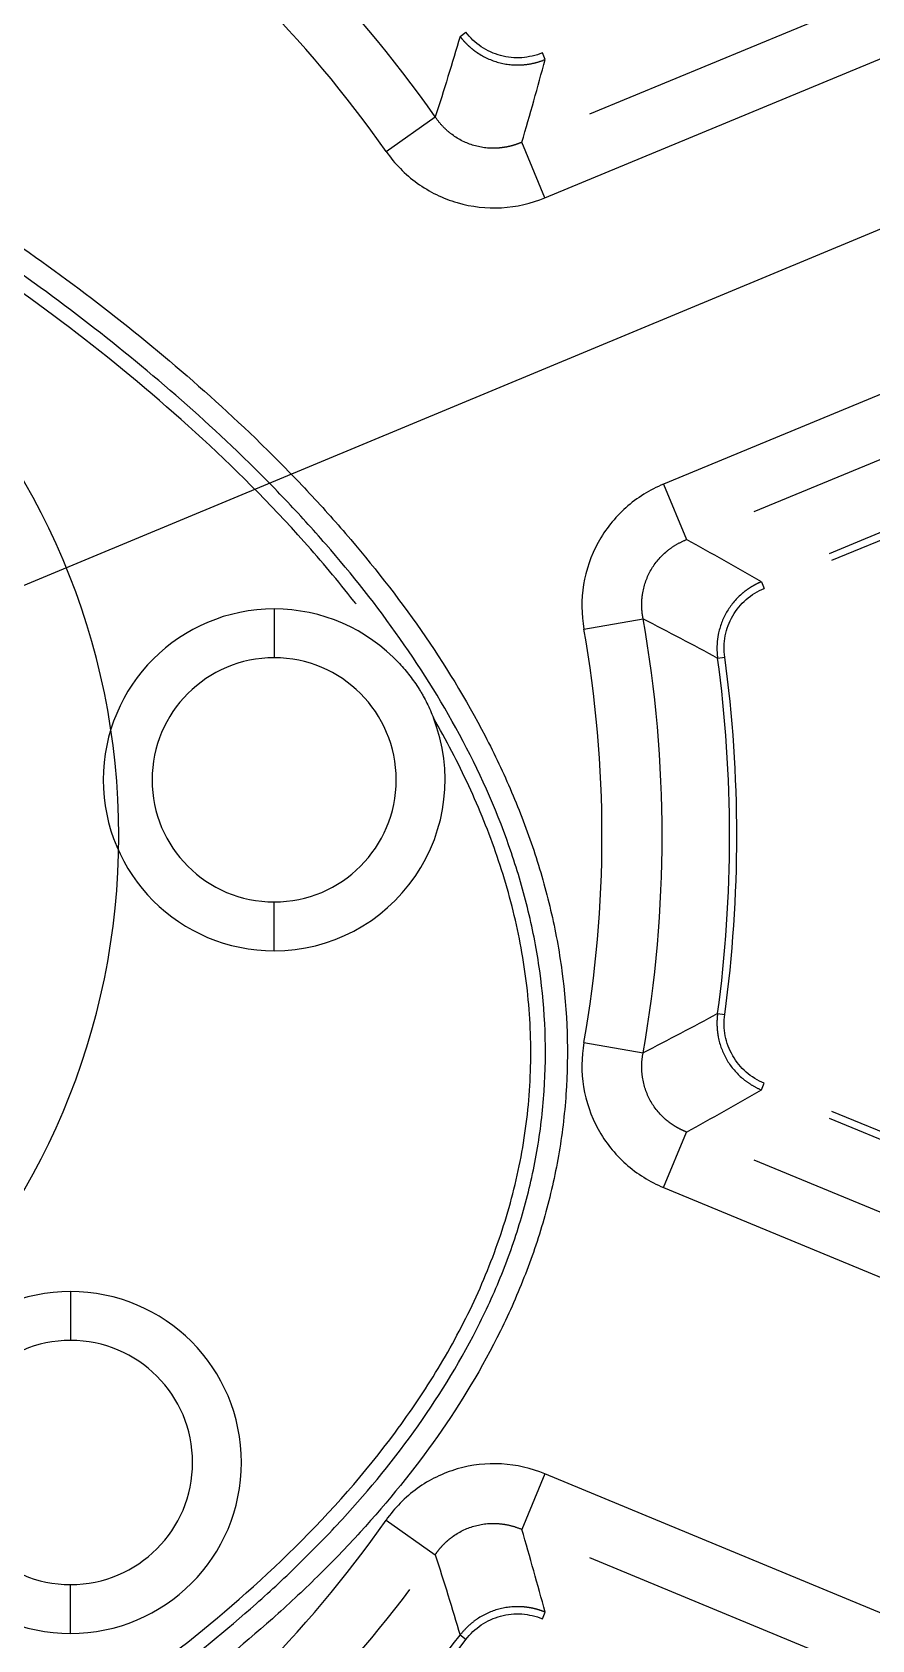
# Model space of a CAD drawing. Header units: millimetres. Extents: x 18 to 755, y 19 to 576.
# Drawn here: x 188.2 to 222.6, y 218.6 to 284.5 of the extents above; entities that cross this region are included whole.
import ezdxf

# ---------------------------------------------------------------- set-up
doc = ezdxf.new("R2010")
doc.units = ezdxf.units.MM
doc.layers.add('1', color=7, linetype='Continuous', true_color=0xffffff)

msp = doc.modelspace()

# ---------------------------------------------------------------- linework, layer by layer
at = {"layer": '1', "color": 7, "lineweight": -3}
for p, q in [((307.748, 311.649), (17.822, 191.071)), ((265.317, 303.572), (211.052, 281.096)), ((209.222, 277.673), (269.031, 302.446)), ((273.889, 290.716), (214.081, 265.944)), ((217.795, 264.817), (272.06, 287.294)), ((205.749, 284.276), (205.984, 284.455)), ((209.231, 283.335), (209.118, 283.608)), ((202.714, 279.569), (204.73, 280.982)), ((209.222, 277.673), (208.28, 279.948)), ((220.975, 262.821), (242.061, 271.555)), ((239.176, 270.679), (220.862, 263.094)), ((214.081, 265.944), (215.023, 263.669)), ((218.09, 261.946), (218.203, 261.673)), ((198.131, 260.829), (198.131, 258.829)), ((210.819, 260.001), (213.244, 260.428)), ((216.293, 258.818), (216.586, 258.858)), ((198.131, 246.829), (198.131, 248.829)), ((216.293, 244.255), (216.586, 244.215)), ((210.819, 243.073), (213.243, 242.646)), ((218.09, 241.128), (218.203, 241.401)), ((220.862, 239.979), (239.175, 232.393)), ((242.06, 231.518), (220.975, 240.252)), ((214.08, 237.13), (215.022, 239.404)), ((272.059, 215.778), (217.794, 238.256)), ((214.08, 237.13), (273.888, 212.355)), ((189.791, 232.869), (189.791, 230.869)), ((209.221, 225.4), (208.279, 223.126)), ((269.029, 200.626), (209.221, 225.4)), ((202.713, 223.505), (204.729, 222.092)), ((211.051, 221.978), (265.316, 199.499)), ((189.791, 218.869), (189.791, 220.869)), ((209.117, 219.465), (209.23, 219.738)), ((205.983, 218.619), (205.748, 218.798))]:
    msp.add_line(p, q, dxfattribs=at)
for centre, radius, start, end in [((162.711, 251.538), 136.863, 270, 90), ((162.711, 251.538), 129, 270, 90), ((162.711, 251.538), 95.586, 270, 90), ((162.711, 251.538), 94.686, 270, 90), ((162.711, 251.538), 94.086, 270, 90), ((162.711, 251.538), 80.914, 52.3649, 218.78955), ((162.711, 251.538), 80.914, 270, 38.78955), ((162.711, 251.538), 80.314, 270, 38.78955), ((162.711, 251.538), 79.414, 232.3649, 38.78955), ((162.711, 251.538), 51.309, 35.02041, 54.97774), ((162.711, 251.538), 48.847, 35.02041, 54.97774), ((162.711, 251.538), 29.056, 270, 90), ((198.131, 253.829), 7, 90, 270), ((198.131, 253.829), 7, 42.89223, 90), ((162.711, 251.538), 51.309, 350.02041, 9.97774), ((162.711, 251.538), 48.847, 350.02041, 9.97774), ((198.131, 253.829), 5, 90, 270), ((198.131, 253.829), 5, 270, 90), ((162.711, 251.538), 54.075, 352.2601, 7.73804), ((162.711, 251.538), 54.37, 352.2601, 7.73804), ((198.131, 253.829), 7, 270, 21.22778), ((189.791, 225.869), 7, 90, 270), ((189.791, 225.869), 7, 270, 90), ((189.791, 225.869), 5, 90, 270), ((189.791, 225.869), 5, 270, 90), ((162.711, 251.538), 48.847, 305.02041, 324.97774), ((162.711, 251.538), 51.309, 305.02041, 323.00321), ((162.711, 251.538), 54.075, 307.2601, 322.73804), ((162.711, 251.538), 54.37, 307.2601, 322.73804)]:
    msp.add_arc(centre, radius, start, end, dxfattribs=at)
for points in [[(205.749, 284.276), (205.423, 283.182), (205.084, 282.084), (204.73, 280.982)], [(208.28, 279.948), (208.611, 281.082), (208.927, 282.211), (209.231, 283.335)], [(218.09, 261.946), (217.08, 262.526), (216.059, 263.101), (215.023, 263.669)], [(213.244, 260.428), (214.272, 259.899), (215.289, 259.362), (216.293, 258.818)], [(216.293, 244.255), (215.288, 243.711), (214.272, 243.175), (213.243, 242.646)], [(215.022, 239.404), (216.058, 239.973), (217.08, 240.548), (218.09, 241.128)], [(209.23, 219.738), (208.926, 220.862), (208.61, 221.991), (208.279, 223.126)], [(204.729, 222.092), (205.083, 220.99), (205.422, 219.892), (205.748, 218.798)]]:
    msp.add_open_spline(points, degree=3, dxfattribs=at)
for points, knots in [([(205.749, 284.276), (205.754, 284.27), (205.764, 284.256), (205.78, 284.236), (205.795, 284.217), (205.811, 284.197), (205.827, 284.178), (205.843, 284.158), (205.86, 284.139), (205.876, 284.12), (205.893, 284.102), (205.909, 284.083), (205.926, 284.065), (205.943, 284.047), (205.96, 284.029), (205.977, 284.011), (205.994, 283.993), (206.012, 283.976), (206.029, 283.959), (206.047, 283.942), (206.064, 283.925), (206.082, 283.908), (206.1, 283.892), (206.117, 283.875), (206.135, 283.859), (206.153, 283.843), (206.172, 283.827), (206.19, 283.812), (206.208, 283.797), (206.226, 283.781), (206.245, 283.766), (206.263, 283.752), (206.281, 283.737), (206.3, 283.723), (206.319, 283.709), (206.337, 283.695), (206.356, 283.681), (206.375, 283.667), (206.393, 283.654), (206.412, 283.641), (206.431, 283.628), (206.511, 283.573), (206.656, 283.484), (206.873, 283.374), (207.096, 283.283), (207.325, 283.21), (207.559, 283.157), (207.798, 283.123), (208.041, 283.108), (208.22, 283.112), (208.333, 283.12), (208.382, 283.124), (208.431, 283.129), (208.48, 283.135), (208.529, 283.142), (208.579, 283.15), (208.629, 283.159), (208.679, 283.168), (208.729, 283.179), (208.779, 283.19), (208.829, 283.202), (208.88, 283.216), (208.93, 283.23), (208.98, 283.245), (209.031, 283.261), (209.081, 283.278), (209.131, 283.296), (209.181, 283.315), (209.214, 283.329), (209.231, 283.335)], [0, 0, 0, 0, 0.006529, 0.013047, 0.019555, 0.026051, 0.032536, 0.039009, 0.045469, 0.051917, 0.058352, 0.064774, 0.071182, 0.077576, 0.083955, 0.09032, 0.09667, 0.103004, 0.109323, 0.115626, 0.121912, 0.128181, 0.134434, 0.140669, 0.146886, 0.153086, 0.159267, 0.165429, 0.171573, 0.177697, 0.183801, 0.189886, 0.195951, 0.201995, 0.208019, 0.214022, 0.220003, 0.225963, 0.231901, 0.237817, 0.243711, 0.249582, 0.312525, 0.375222, 0.437468, 0.499068, 0.560676, 0.622939, 0.685659, 0.748632, 0.7611, 0.773669, 0.786336, 0.799098, 0.811953, 0.824897, 0.837929, 0.851045, 0.864243, 0.877519, 0.89087, 0.904293, 0.917785, 0.931343, 0.944963, 0.958642, 0.972377, 0.986164, 1, 1, 1, 1]), ([(209.118, 283.608), (208.846, 283.496), (208.561, 283.429), (207.977, 283.391), (207.687, 283.419), (207.122, 283.572), (206.858, 283.693), (206.372, 284.022), (206.162, 284.221), (205.984, 284.455)], [0, 0, 0, 0, 0.25, 0.25, 0.5, 0.5, 0.75, 0.75, 1, 1, 1, 1]), ([(208.28, 279.948), (208.272, 279.944), (208.256, 279.937), (208.231, 279.927), (208.207, 279.917), (208.183, 279.907), (208.158, 279.898), (208.134, 279.888), (208.109, 279.879), (208.084, 279.87), (208.06, 279.862), (208.035, 279.853), (208.011, 279.845), (207.986, 279.837), (207.962, 279.83), (207.937, 279.822), (207.912, 279.815), (207.888, 279.808), (207.863, 279.801), (207.839, 279.795), (207.814, 279.788), (207.79, 279.782), (207.765, 279.776), (207.741, 279.771), (207.717, 279.765), (207.692, 279.76), (207.668, 279.755), (207.644, 279.751), (207.619, 279.746), (207.595, 279.742), (207.571, 279.738), (207.547, 279.734), (207.523, 279.73), (207.499, 279.727), (207.476, 279.724), (207.452, 279.721), (207.428, 279.718), (207.404, 279.715), (207.381, 279.713), (207.357, 279.711), (207.334, 279.709), (207.234, 279.701), (207.057, 279.696), (206.804, 279.712), (206.556, 279.75), (206.314, 279.809), (206.078, 279.889), (205.848, 279.99), (205.627, 280.113), (205.473, 280.217), (205.379, 280.288), (205.34, 280.319), (205.301, 280.35), (205.262, 280.383), (205.223, 280.416), (205.185, 280.451), (205.147, 280.486), (205.11, 280.523), (205.073, 280.56), (205.036, 280.598), (205, 280.637), (204.964, 280.677), (204.929, 280.718), (204.894, 280.76), (204.86, 280.803), (204.826, 280.846), (204.794, 280.891), (204.761, 280.936), (204.74, 280.967), (204.73, 280.982)], [0, 0, 0, 0, 0.006624, 0.013234, 0.019828, 0.026406, 0.032968, 0.039514, 0.046044, 0.052556, 0.059051, 0.065528, 0.071988, 0.078428, 0.084851, 0.091254, 0.097638, 0.104002, 0.110346, 0.11667, 0.122973, 0.129255, 0.135516, 0.141756, 0.147973, 0.154169, 0.160342, 0.166492, 0.17262, 0.178724, 0.184804, 0.190861, 0.196894, 0.202902, 0.208885, 0.214844, 0.220778, 0.226686, 0.232568, 0.238425, 0.244255, 0.250059, 0.313368, 0.376237, 0.438495, 0.499985, 0.561512, 0.623798, 0.686682, 0.749996, 0.762246, 0.774611, 0.78709, 0.79968, 0.812377, 0.825181, 0.838088, 0.851096, 0.864201, 0.877402, 0.890695, 0.904077, 0.917546, 0.931098, 0.944731, 0.95844, 0.972224, 0.986078, 1, 1, 1, 1]), ([(202.714, 279.569), (203.068, 279.064), (203.494, 278.631), (204.494, 277.911), (205.041, 277.643), (206.225, 277.299), (206.829, 277.23), (208.06, 277.301), (208.653, 277.437), (209.222, 277.673)], [0, 0, 0, 0, 0.25, 0.25, 0.5, 0.5, 0.75, 0.75, 1, 1, 1, 1]), ([(185.755, 277.044), (188.564, 275.166), (191.271, 273.163), (195.128, 269.906), (196.379, 268.778), (198.193, 267.008), (198.788, 266.405), (199.947, 265.178), (200.511, 264.554), (202.158, 262.646), (203.192, 261.326), (205.106, 258.572), (205.987, 257.138), (207.161, 254.876), (207.525, 254.108), (208.191, 252.548), (208.494, 251.753), (209.029, 250.141), (209.261, 249.325), (209.649, 247.671), (209.804, 246.835), (210.142, 244.328), (210.201, 242.648), (210.054, 240.536), (210.014, 240.111), (209.911, 239.269), (209.848, 238.851), (209.631, 237.605), (209.444, 236.786), (208.991, 235.17), (208.725, 234.373), (208.269, 233.194), (208.108, 232.803), (207.767, 232.027), (207.587, 231.641), (206.652, 229.744), (205.785, 228.309), (203.858, 225.57), (202.799, 224.266), (201.089, 222.393), (200.501, 221.784), (199.299, 220.603), (198.684, 220.029), (196.802, 218.35), (195.497, 217.291), (192.806, 215.268), (191.418, 214.304), (190.001, 213.385)], [0, 0, 0, 0, 0.125, 0.125, 0.1875, 0.1875, 0.21875, 0.21875, 0.25, 0.25, 0.3125, 0.3125, 0.375, 0.375, 0.40625, 0.40625, 0.4375, 0.4375, 0.46875, 0.46875, 0.5, 0.5, 0.5625, 0.5625, 0.578125, 0.578125, 0.59375, 0.59375, 0.625, 0.625, 0.65625, 0.65625, 0.671875, 0.671875, 0.6875, 0.6875, 0.75, 0.75, 0.8125, 0.8125, 0.84375, 0.84375, 0.875, 0.875, 0.9375, 0.9375, 1, 1, 1, 1]), ([(189.511, 214.14), (190.897, 215.039), (192.255, 215.981), (194.888, 217.957), (196.165, 218.992), (198.009, 220.63), (198.611, 221.191), (199.789, 222.344), (200.365, 222.937), (202.042, 224.765), (203.081, 226.038), (204.973, 228.712), (205.826, 230.113), (206.928, 232.336), (207.266, 233.098), (207.863, 234.635), (208.124, 235.415), (208.568, 236.995), (208.751, 237.796), (208.963, 239.015), (209.023, 239.424), (209.123, 240.248), (209.162, 240.663), (209.301, 242.729), (209.236, 244.372), (208.893, 246.823), (208.736, 247.641), (208.347, 249.256), (208.115, 250.052), (207.314, 252.413), (206.644, 253.938), (205.097, 256.875), (204.228, 258.272), (202.342, 260.956), (201.325, 262.242), (199.707, 264.103), (199.153, 264.712), (198.015, 265.908), (197.432, 266.496), (195.653, 268.222), (194.427, 269.323), (190.651, 272.502), (188.002, 274.46), (185.254, 276.296)], [0, 0, 0, 0, 0.0625, 0.0625, 0.125, 0.125, 0.15625, 0.15625, 0.1875, 0.1875, 0.25, 0.25, 0.3125, 0.3125, 0.34375, 0.34375, 0.375, 0.375, 0.40625, 0.40625, 0.421875, 0.421875, 0.4375, 0.4375, 0.5, 0.5, 0.53125, 0.53125, 0.5625, 0.5625, 0.625, 0.625, 0.6875, 0.6875, 0.75, 0.75, 0.78125, 0.78125, 0.8125, 0.8125, 0.875, 0.875, 1, 1, 1, 1]), ([(201.497, 261.022), (201.463, 261.064), (201.43, 261.107), (200.746, 261.979), (200.068, 262.787), (197.963, 265.15), (196.468, 266.641), (193.35, 269.482), (191.726, 270.831), (188.389, 273.402), (186.674, 274.625), (184.921, 275.797)], [0, 0, 0, 0, 0.007286, 0.007286, 0.149102, 0.149102, 0.432735, 0.432735, 0.716367, 0.716367, 1, 1, 1, 1]), ([(214.081, 265.944), (213.511, 265.708), (212.996, 265.386), (212.075, 264.565), (211.696, 264.089), (211.103, 263.008), (210.905, 262.433), (210.707, 261.216), (210.712, 260.608), (210.819, 260.001)], [0, 0, 0, 0, 0.25, 0.25, 0.5, 0.5, 0.75, 0.75, 1, 1, 1, 1]), ([(213.244, 260.428), (213.242, 260.436), (213.239, 260.454), (213.234, 260.48), (213.229, 260.506), (213.225, 260.532), (213.221, 260.558), (213.217, 260.584), (213.214, 260.61), (213.21, 260.635), (213.207, 260.661), (213.204, 260.687), (213.202, 260.713), (213.199, 260.739), (213.197, 260.764), (213.195, 260.79), (213.193, 260.815), (213.192, 260.841), (213.191, 260.866), (213.19, 260.892), (213.189, 260.917), (213.188, 260.942), (213.188, 260.967), (213.188, 260.992), (213.188, 261.017), (213.188, 261.042), (213.188, 261.067), (213.189, 261.092), (213.19, 261.116), (213.191, 261.141), (213.192, 261.165), (213.193, 261.189), (213.195, 261.214), (213.197, 261.238), (213.199, 261.262), (213.201, 261.286), (213.204, 261.309), (213.206, 261.333), (213.209, 261.356), (213.212, 261.38), (213.215, 261.403), (213.229, 261.502), (213.263, 261.676), (213.333, 261.92), (213.424, 262.154), (213.534, 262.377), (213.663, 262.59), (213.812, 262.792), (213.98, 262.982), (214.115, 263.11), (214.205, 263.186), (214.243, 263.218), (214.282, 263.249), (214.323, 263.28), (214.364, 263.31), (214.406, 263.34), (214.448, 263.369), (214.492, 263.398), (214.536, 263.426), (214.582, 263.453), (214.628, 263.48), (214.675, 263.507), (214.722, 263.532), (214.771, 263.557), (214.82, 263.581), (214.869, 263.604), (214.92, 263.627), (214.971, 263.648), (215.005, 263.662), (215.023, 263.669)], [0, 0, 0, 0, 0.006622, 0.013229, 0.019821, 0.026397, 0.032958, 0.039502, 0.04603, 0.052541, 0.059034, 0.06551, 0.071969, 0.078408, 0.08483, 0.091232, 0.097615, 0.103979, 0.110323, 0.116647, 0.12295, 0.129232, 0.135493, 0.141733, 0.147951, 0.154147, 0.160321, 0.166472, 0.1726, 0.178705, 0.184786, 0.190844, 0.196878, 0.202887, 0.208872, 0.214832, 0.220767, 0.226677, 0.232562, 0.23842, 0.244253, 0.250059, 0.313341, 0.376201, 0.438468, 0.499984, 0.561485, 0.623762, 0.686655, 0.749995, 0.762241, 0.774603, 0.787078, 0.799664, 0.81236, 0.825161, 0.838067, 0.851073, 0.864178, 0.877379, 0.890672, 0.904055, 0.917526, 0.93108, 0.944715, 0.958428, 0.972215, 0.986073, 1, 1, 1, 1]), ([(218.09, 261.946), (218.082, 261.942), (218.067, 261.936), (218.044, 261.926), (218.02, 261.916), (217.997, 261.905), (217.975, 261.895), (217.952, 261.884), (217.929, 261.873), (217.907, 261.862), (217.885, 261.851), (217.862, 261.84), (217.84, 261.828), (217.819, 261.816), (217.797, 261.804), (217.775, 261.792), (217.754, 261.78), (217.733, 261.768), (217.711, 261.756), (217.691, 261.743), (217.67, 261.73), (217.649, 261.717), (217.629, 261.704), (217.608, 261.691), (217.588, 261.678), (217.568, 261.665), (217.548, 261.651), (217.529, 261.638), (217.509, 261.624), (217.49, 261.61), (217.471, 261.596), (217.452, 261.582), (217.433, 261.568), (217.414, 261.554), (217.396, 261.539), (217.378, 261.525), (217.36, 261.51), (217.342, 261.496), (217.324, 261.481), (217.306, 261.466), (217.289, 261.451), (217.216, 261.388), (217.093, 261.27), (216.931, 261.089), (216.786, 260.896), (216.658, 260.693), (216.547, 260.48), (216.452, 260.258), (216.376, 260.027), (216.335, 259.853), (216.313, 259.741), (216.305, 259.693), (216.298, 259.644), (216.291, 259.595), (216.285, 259.546), (216.28, 259.496), (216.276, 259.446), (216.272, 259.395), (216.269, 259.344), (216.268, 259.292), (216.267, 259.24), (216.267, 259.188), (216.268, 259.136), (216.269, 259.083), (216.272, 259.031), (216.276, 258.978), (216.281, 258.925), (216.286, 258.872), (216.291, 258.836), (216.293, 258.818)], [0, 0, 0, 0, 0.00653, 0.013049, 0.019558, 0.026055, 0.032541, 0.039014, 0.045476, 0.051924, 0.05836, 0.064782, 0.071191, 0.077585, 0.083965, 0.09033, 0.09668, 0.103015, 0.109334, 0.115637, 0.121923, 0.128192, 0.134445, 0.14068, 0.146897, 0.153096, 0.159277, 0.165439, 0.171582, 0.177706, 0.18381, 0.189894, 0.195958, 0.202002, 0.208025, 0.214027, 0.220007, 0.225966, 0.231904, 0.237819, 0.243712, 0.249582, 0.312536, 0.375236, 0.437479, 0.499068, 0.560687, 0.622954, 0.68567, 0.748632, 0.761102, 0.773673, 0.786341, 0.799105, 0.811961, 0.824907, 0.837939, 0.851056, 0.864254, 0.87753, 0.890881, 0.904303, 0.917795, 0.931352, 0.944971, 0.958648, 0.972381, 0.986166, 1, 1, 1, 1]), ([(216.586, 258.858), (216.546, 259.149), (216.554, 259.442), (216.666, 260.016), (216.767, 260.29), (217.059, 260.797), (217.244, 261.022), (217.685, 261.408), (217.932, 261.56), (218.203, 261.673)], [0, 0, 0, 0, 0.25, 0.25, 0.5, 0.5, 0.75, 0.75, 1, 1, 1, 1]), ([(203.259, 258.593), (203.41, 258.431), (203.554, 258.264), (203.756, 258.003), (203.822, 257.915), (203.948, 257.734), (204.009, 257.642), (204.098, 257.501), (204.126, 257.454), (204.183, 257.359), (204.21, 257.311), (204.29, 257.166), (204.342, 257.069), (204.488, 256.772), (204.576, 256.57), (204.656, 256.364)], [0, 0, 0, 0, 0.25, 0.25, 0.375, 0.375, 0.5, 0.5, 0.5625, 0.5625, 0.625, 0.625, 0.75, 0.75, 1, 1, 1, 1]), ([(189.184, 214.643), (190.937, 215.78), (192.643, 216.985), (195.926, 219.56), (197.507, 220.933), (200.467, 223.867), (201.856, 225.436), (203.721, 227.955), (204.305, 228.822), (205.384, 230.61), (205.88, 231.533), (206.761, 233.425), (207.148, 234.4), (207.793, 236.374), (208.052, 237.376), (208.34, 238.903), (208.419, 239.415), (208.542, 240.449), (208.587, 240.972), (208.666, 242.537), (208.647, 243.58), (208.471, 245.664), (208.314, 246.693), (207.878, 248.716), (207.599, 249.711), (206.93, 251.673), (206.538, 252.643), (205.662, 254.537), (205.179, 255.46), (204.656, 256.364)], [0, 0, 0, 0, 0.125, 0.125, 0.25, 0.25, 0.375, 0.375, 0.4375, 0.4375, 0.5, 0.5, 0.5625, 0.5625, 0.625, 0.625, 0.65625, 0.65625, 0.6875, 0.6875, 0.75, 0.75, 0.8125, 0.8125, 0.875, 0.875, 0.9375, 0.9375, 1, 1, 1, 1]), ([(216.293, 244.255), (216.292, 244.247), (216.29, 244.23), (216.287, 244.205), (216.284, 244.18), (216.281, 244.155), (216.279, 244.13), (216.277, 244.105), (216.275, 244.08), (216.273, 244.055), (216.271, 244.03), (216.27, 244.005), (216.269, 243.98), (216.268, 243.955), (216.267, 243.931), (216.267, 243.906), (216.267, 243.881), (216.266, 243.857), (216.267, 243.832), (216.267, 243.808), (216.267, 243.783), (216.268, 243.759), (216.269, 243.735), (216.27, 243.711), (216.271, 243.687), (216.273, 243.663), (216.275, 243.639), (216.276, 243.615), (216.278, 243.591), (216.281, 243.567), (216.283, 243.544), (216.286, 243.52), (216.288, 243.497), (216.291, 243.474), (216.295, 243.451), (216.298, 243.428), (216.301, 243.405), (216.305, 243.382), (216.309, 243.359), (216.313, 243.336), (216.317, 243.314), (216.335, 243.219), (216.374, 243.053), (216.45, 242.822), (216.543, 242.6), (216.654, 242.387), (216.782, 242.183), (216.926, 241.99), (217.088, 241.808), (217.217, 241.684), (217.303, 241.61), (217.34, 241.578), (217.378, 241.548), (217.417, 241.517), (217.457, 241.487), (217.498, 241.457), (217.539, 241.428), (217.581, 241.4), (217.624, 241.372), (217.668, 241.344), (217.712, 241.317), (217.757, 241.291), (217.802, 241.266), (217.849, 241.241), (217.896, 241.217), (217.943, 241.193), (217.992, 241.17), (218.04, 241.148), (218.073, 241.135), (218.09, 241.128)], [0, 0, 0, 0, 0.006529, 0.013047, 0.019555, 0.026051, 0.032536, 0.039009, 0.045469, 0.051917, 0.058352, 0.064774, 0.071182, 0.077576, 0.083955, 0.09032, 0.09667, 0.103004, 0.109323, 0.115626, 0.121912, 0.128181, 0.134434, 0.140669, 0.146886, 0.153086, 0.159267, 0.165429, 0.171573, 0.177697, 0.183801, 0.189886, 0.195951, 0.201995, 0.208019, 0.214022, 0.220003, 0.225963, 0.231901, 0.237817, 0.243711, 0.249582, 0.312525, 0.375222, 0.437468, 0.499068, 0.560676, 0.622939, 0.685659, 0.748632, 0.7611, 0.773669, 0.786336, 0.799098, 0.811953, 0.824897, 0.837929, 0.851045, 0.864243, 0.877519, 0.89087, 0.904293, 0.917785, 0.931343, 0.944963, 0.958642, 0.972377, 0.986164, 1, 1, 1, 1]), ([(218.203, 241.401), (217.931, 241.513), (217.683, 241.667), (217.243, 242.053), (217.058, 242.278), (216.766, 242.786), (216.665, 243.059), (216.554, 243.635), (216.546, 243.924), (216.586, 244.215)], [0, 0, 0, 0, 0.25, 0.25, 0.5, 0.5, 0.75, 0.75, 1, 1, 1, 1]), ([(210.819, 243.073), (210.712, 242.465), (210.707, 241.858), (210.905, 240.641), (211.102, 240.065), (211.696, 238.984), (212.075, 238.509), (212.995, 237.688), (213.511, 237.366), (214.08, 237.13)], [0, 0, 0, 0, 0.25, 0.25, 0.5, 0.5, 0.75, 0.75, 1, 1, 1, 1]), ([(215.022, 239.404), (215.014, 239.408), (214.998, 239.414), (214.973, 239.424), (214.949, 239.434), (214.925, 239.445), (214.9, 239.455), (214.877, 239.466), (214.853, 239.477), (214.829, 239.488), (214.806, 239.499), (214.782, 239.511), (214.759, 239.522), (214.736, 239.534), (214.713, 239.546), (214.691, 239.558), (214.668, 239.57), (214.646, 239.583), (214.624, 239.595), (214.602, 239.608), (214.58, 239.621), (214.558, 239.634), (214.537, 239.647), (214.516, 239.66), (214.495, 239.674), (214.474, 239.687), (214.453, 239.701), (214.433, 239.715), (214.412, 239.729), (214.392, 239.743), (214.372, 239.757), (214.353, 239.771), (214.333, 239.786), (214.314, 239.8), (214.295, 239.815), (214.276, 239.829), (214.257, 239.844), (214.239, 239.859), (214.22, 239.874), (214.202, 239.889), (214.184, 239.904), (214.108, 239.97), (213.979, 240.092), (213.812, 240.281), (213.663, 240.483), (213.534, 240.696), (213.423, 240.92), (213.333, 241.154), (213.263, 241.397), (213.227, 241.58), (213.211, 241.697), (213.205, 241.746), (213.2, 241.796), (213.196, 241.846), (213.192, 241.897), (213.19, 241.948), (213.188, 242), (213.187, 242.053), (213.187, 242.105), (213.188, 242.158), (213.19, 242.211), (213.193, 242.265), (213.197, 242.319), (213.202, 242.373), (213.209, 242.427), (213.216, 242.482), (213.224, 242.536), (213.233, 242.591), (213.24, 242.628), (213.243, 242.646)], [0, 0, 0, 0, 0.006624, 0.013234, 0.019828, 0.026406, 0.032968, 0.039514, 0.046044, 0.052556, 0.059051, 0.065528, 0.071988, 0.078428, 0.084851, 0.091254, 0.097638, 0.104002, 0.110346, 0.11667, 0.122973, 0.129255, 0.135516, 0.141756, 0.147973, 0.154169, 0.160342, 0.166492, 0.17262, 0.178724, 0.184804, 0.190861, 0.196894, 0.202902, 0.208885, 0.214844, 0.220778, 0.226686, 0.232568, 0.238425, 0.244255, 0.250059, 0.313368, 0.376237, 0.438495, 0.499985, 0.561512, 0.623798, 0.686682, 0.749996, 0.762246, 0.774611, 0.78709, 0.79968, 0.812377, 0.825181, 0.838088, 0.851096, 0.864201, 0.877402, 0.890695, 0.904077, 0.917546, 0.931098, 0.944731, 0.95844, 0.972224, 0.986078, 1, 1, 1, 1]), ([(209.221, 225.4), (208.652, 225.636), (208.06, 225.773), (206.829, 225.843), (206.224, 225.775), (205.04, 225.43), (204.494, 225.164), (203.493, 224.443), (203.067, 224.01), (202.713, 223.505)], [0, 0, 0, 0, 0.25, 0.25, 0.5, 0.5, 0.75, 0.75, 1, 1, 1, 1]), ([(204.729, 222.092), (204.734, 222.099), (204.744, 222.114), (204.759, 222.135), (204.774, 222.157), (204.79, 222.178), (204.805, 222.2), (204.821, 222.221), (204.837, 222.242), (204.852, 222.262), (204.869, 222.283), (204.885, 222.303), (204.901, 222.323), (204.918, 222.343), (204.934, 222.363), (204.951, 222.382), (204.968, 222.401), (204.985, 222.421), (205.002, 222.439), (205.019, 222.458), (205.036, 222.477), (205.054, 222.495), (205.071, 222.513), (205.089, 222.531), (205.106, 222.548), (205.124, 222.566), (205.142, 222.583), (205.16, 222.6), (205.178, 222.617), (205.196, 222.633), (205.214, 222.65), (205.232, 222.666), (205.251, 222.682), (205.269, 222.697), (205.287, 222.713), (205.306, 222.728), (205.324, 222.743), (205.343, 222.758), (205.361, 222.773), (205.38, 222.787), (205.399, 222.801), (205.479, 222.862), (205.626, 222.961), (205.847, 223.083), (206.077, 223.185), (206.313, 223.265), (206.555, 223.324), (206.803, 223.362), (207.056, 223.377), (207.242, 223.372), (207.359, 223.363), (207.409, 223.358), (207.459, 223.352), (207.509, 223.346), (207.559, 223.338), (207.61, 223.329), (207.661, 223.32), (207.712, 223.309), (207.763, 223.298), (207.815, 223.285), (207.866, 223.272), (207.918, 223.257), (207.97, 223.241), (208.022, 223.225), (208.073, 223.207), (208.125, 223.188), (208.177, 223.169), (208.228, 223.148), (208.262, 223.133), (208.279, 223.126)], [0, 0, 0, 0, 0.006622, 0.013229, 0.019821, 0.026397, 0.032958, 0.039502, 0.04603, 0.052541, 0.059034, 0.06551, 0.071969, 0.078408, 0.08483, 0.091232, 0.097615, 0.103979, 0.110323, 0.116647, 0.12295, 0.129232, 0.135493, 0.141733, 0.147951, 0.154147, 0.160321, 0.166472, 0.1726, 0.178705, 0.184786, 0.190844, 0.196878, 0.202887, 0.208872, 0.214832, 0.220767, 0.226677, 0.232562, 0.23842, 0.244253, 0.250059, 0.313341, 0.376201, 0.438468, 0.499984, 0.561485, 0.623762, 0.686655, 0.749995, 0.762241, 0.774603, 0.787078, 0.799664, 0.81236, 0.825161, 0.838067, 0.851073, 0.864178, 0.877379, 0.890672, 0.904055, 0.917526, 0.93108, 0.944715, 0.958428, 0.972215, 0.986073, 1, 1, 1, 1]), ([(209.23, 219.738), (209.222, 219.741), (209.206, 219.748), (209.183, 219.757), (209.159, 219.766), (209.136, 219.775), (209.112, 219.784), (209.088, 219.792), (209.065, 219.801), (209.041, 219.809), (209.017, 219.816), (208.994, 219.824), (208.97, 219.831), (208.946, 219.839), (208.922, 219.846), (208.899, 219.852), (208.875, 219.859), (208.851, 219.865), (208.827, 219.871), (208.804, 219.877), (208.78, 219.883), (208.756, 219.889), (208.733, 219.894), (208.709, 219.899), (208.685, 219.904), (208.662, 219.909), (208.638, 219.913), (208.615, 219.917), (208.591, 219.921), (208.568, 219.925), (208.544, 219.929), (208.521, 219.932), (208.498, 219.936), (208.474, 219.939), (208.451, 219.942), (208.428, 219.944), (208.405, 219.947), (208.382, 219.949), (208.359, 219.951), (208.336, 219.953), (208.314, 219.955), (208.217, 219.962), (208.047, 219.966), (207.804, 219.952), (207.565, 219.918), (207.331, 219.865), (207.102, 219.793), (206.878, 219.703), (206.661, 219.593), (206.508, 219.5), (206.414, 219.436), (206.374, 219.407), (206.335, 219.378), (206.295, 219.348), (206.256, 219.318), (206.217, 219.286), (206.179, 219.253), (206.14, 219.22), (206.102, 219.186), (206.065, 219.151), (206.027, 219.115), (205.99, 219.078), (205.954, 219.04), (205.918, 219.002), (205.883, 218.962), (205.848, 218.922), (205.814, 218.882), (205.78, 218.84), (205.758, 218.812), (205.748, 218.798)], [0, 0, 0, 0, 0.00653, 0.013049, 0.019558, 0.026055, 0.032541, 0.039014, 0.045476, 0.051924, 0.05836, 0.064782, 0.071191, 0.077585, 0.083965, 0.09033, 0.09668, 0.103015, 0.109334, 0.115637, 0.121923, 0.128192, 0.134445, 0.14068, 0.146897, 0.153096, 0.159277, 0.165439, 0.171582, 0.177706, 0.18381, 0.189894, 0.195958, 0.202002, 0.208025, 0.214027, 0.220007, 0.225966, 0.231904, 0.237819, 0.243712, 0.249582, 0.312536, 0.375236, 0.437479, 0.499068, 0.560687, 0.622954, 0.68567, 0.748632, 0.761102, 0.773673, 0.786341, 0.799105, 0.811961, 0.824907, 0.837939, 0.851056, 0.864254, 0.87753, 0.890881, 0.904303, 0.917795, 0.931352, 0.944971, 0.958648, 0.972381, 0.986166, 1, 1, 1, 1]), ([(205.983, 218.619), (206.161, 218.852), (206.373, 219.054), (206.858, 219.381), (207.123, 219.502), (207.689, 219.655), (207.978, 219.683), (208.563, 219.644), (208.845, 219.578), (209.117, 219.465)], [0, 0, 0, 0, 0.25, 0.25, 0.5, 0.5, 0.75, 0.75, 1, 1, 1, 1])]:
    msp.add_open_spline(points, degree=3, knots=knots, dxfattribs=at)

doc.saveas('drawing.dxf')
